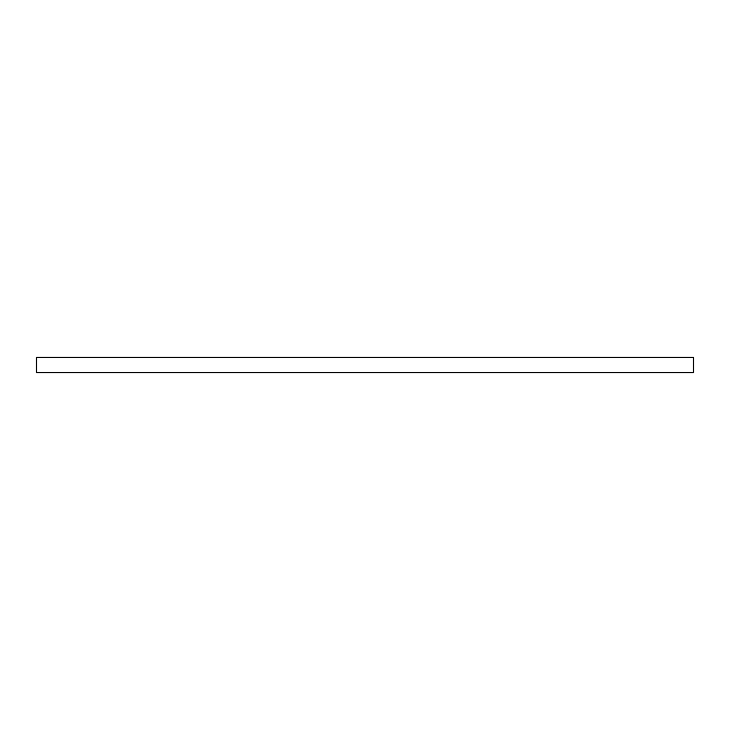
<?xml version="1.0" encoding="UTF-8"?>
<svg xmlns="http://www.w3.org/2000/svg" width="730" height="730" viewBox="0 0 730 730"><rect width="100%" height="100%" fill="white"/><g stroke="black" fill="none" stroke-linecap="round" stroke-linejoin="round"><path stroke-width="1.09" d="M693.5 357.463L36.5 357.463L36.5 372.537L693.5 372.537L693.5 357.463"/></g></svg>
